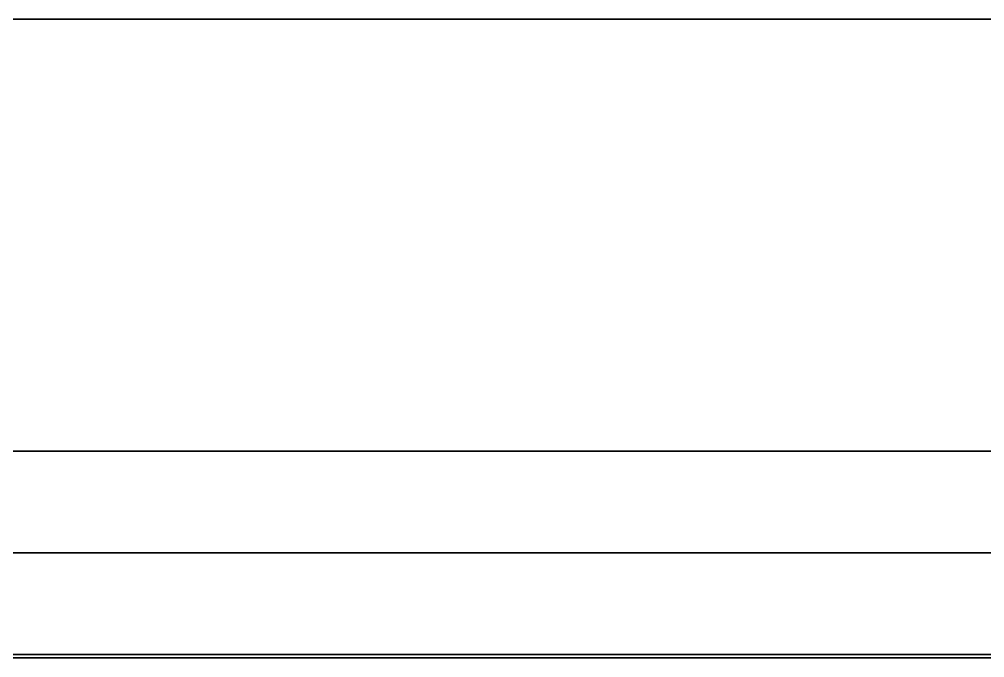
# Model space of a CAD drawing. Header units: inches. Extents: x 0 to 240, y -6 to 240.
# Drawn here: x 11.46 to 20.96, y -6.28 to 0 of the extents above; entities that cross this region are included whole.
import ezdxf

# ---------------------------------------------------------------- set-up
doc = ezdxf.new("R2010")
doc.units = ezdxf.units.IN
doc.header["$MEASUREMENT"] = 0
for name, color, linetype, true_color in [('MODEL$bldg-model', 7, 'Continuous', 0xfafafa), ('MODEL$frame-a', 252, 'Continuous', 0x696969), ('MODEL$perf-pan', 7, 'Continuous', 0x646464)]:
    doc.layers.add(name, color=color, linetype=linetype, true_color=true_color)

msp = doc.modelspace()

# ---------------------------------------------------------------- linework, layer by layer
at = {"layer": 'MODEL$bldg-model'}
for points in [[(0, 0, 432), (240, 0, 432)], [(240, 0, 576), (0, 0, 576)], [(0, 0, 504), (240, 0, 504)], [(0, 0, 288), (240, 0, 288)], [(240, 0, 432), (0, 0, 432)], [(0, 0, 360), (240, 0, 360)], [(0, 0, 144), (240, 0, 144)], [(240, 0, 288), (0, 0, 288)], [(0, 0, 216), (240, 0, 216)]]:
    msp.add_open_spline(points, degree=1, dxfattribs=at)
at = {"layer": 'MODEL$frame-a'}
for points in [[(0, -4.25, 288), (80, -4.25, 288)], [(80, -4.25, 144), (0, -4.25, 144)], [(0, -4.25, 576), (80, -4.25, 576)], [(80, -4.25, 432), (0, -4.25, 432)], [(0, -4.25, 432), (80, -4.25, 432)], [(80, -4.25, 288), (0, -4.25, 288)], [(2, -4.25, 146), (78, -4.25, 146)], [(78, -4.25, 286), (2, -4.25, 286)], [(2, -4.25, 434), (78, -4.25, 434)], [(78, -4.25, 574), (2, -4.25, 574)], [(2, -4.25, 290), (78, -4.25, 290)], [(78, -4.25, 430), (2, -4.25, 430)], [(0, -5.25, 288), (80, -5.25, 288)], [(80, -5.25, 144), (0, -5.25, 144)], [(0, -5.25, 576), (80, -5.25, 576)], [(80, -5.25, 432), (0, -5.25, 432)], [(0, -5.25, 432), (80, -5.25, 432)], [(80, -5.25, 288), (0, -5.25, 288)], [(2, -5.25, 146), (78, -5.25, 146)], [(78, -5.25, 286), (2, -5.25, 286)], [(2, -5.25, 434), (78, -5.25, 434)], [(78, -5.25, 574), (2, -5.25, 574)], [(2, -5.25, 290), (78, -5.25, 290)], [(78, -5.25, 430), (2, -5.25, 430)], [(0, -6.25, 288), (80, -6.25, 288)], [(80, -6.25, 144), (0, -6.25, 144)], [(0, -6.25, 576), (80, -6.25, 576)], [(80, -6.25, 432), (0, -6.25, 432)], [(0, -6.25, 432), (80, -6.25, 432)], [(80, -6.25, 288), (0, -6.25, 288)], [(2, -6.25, 146), (78, -6.25, 146)], [(78, -6.25, 286), (2, -6.25, 286)], [(2, -6.25, 434), (78, -6.25, 434)], [(78, -6.25, 574), (2, -6.25, 574)], [(2, -6.25, 290), (78, -6.25, 290)], [(78, -6.25, 430), (2, -6.25, 430)]]:
    msp.add_open_spline(points, degree=1, dxfattribs=at)
at = {"layer": 'MODEL$perf-pan'}
for p, q in [((0.5, -6.2812, 144.5), (79.5, -6.2812, 144.5)), ((79.5, -6.2812, 287.5), (0.5, -6.2812, 287.5)), ((0.5, -6.2812, 432.5), (79.5, -6.2812, 432.5)), ((79.5, -6.2812, 575.5), (0.5, -6.2812, 575.5)), ((0.5, -6.2812, 288.5), (79.5, -6.2812, 288.5)), ((79.5, -6.2812, 431.5), (0.5, -6.2812, 431.5)), ((13.8523, -6.2812, 504), (17.8172, -6.2812, 504)), ((13.9813, -6.2812, 216), (17.594, -6.2812, 216)), ((14.2082, -6.2812, 360), (17.3936, -6.2812, 360)), ((20.6136, -6.2812, 504), (24.903, -6.2812, 504)), ((20.8368, -6.2812, 216), (24.5912, -6.2812, 216))]:
    msp.add_line(p, q, dxfattribs=at)
for points in [[(9.9238, -6.2812, 406.6355), (12.2872, -6.2812, 405.2709)], [(12.2872, -6.2812, 410.7291), (9.9238, -6.2812, 409.3645)], [(9.9576, -6.2812, 154.655), (12.2872, -6.2812, 153.3101)], [(12.2872, -6.2812, 158.6899), (9.9576, -6.2812, 157.345)], [(9.9772, -6.2812, 394.6664), (12.2872, -6.2812, 393.3327)], [(12.2872, -6.2812, 398.6673), (9.9772, -6.2812, 397.3336)], [(10.0441, -6.2812, 442.705), (12.2872, -6.2812, 441.4099)], [(12.2872, -6.2812, 446.5901), (10.0441, -6.2812, 445.295)], [(10.0979, -6.2812, 166.736), (12.2872, -6.2812, 165.472)], [(12.2872, -6.2812, 170.528), (10.0979, -6.2812, 169.264)], [(10.1076, -6.2812, 418.7416), (12.2872, -6.2812, 417.4833)], [(12.2872, -6.2812, 422.5167), (10.1076, -6.2812, 421.2584)], [(10.1161, -6.2812, 382.7465), (12.2872, -6.2812, 381.4931)], [(12.2872, -6.2812, 386.5069), (10.1161, -6.2812, 385.2535)], [(10.1851, -6.2812, 538.7863), (12.2872, -6.2812, 537.5727)], [(12.2872, -6.2812, 542.4273), (10.1851, -6.2812, 541.2137)], [(10.2333, -6.2812, 178.8142), (12.2872, -6.2812, 177.6284)], [(12.2872, -6.2812, 182.3716), (10.2333, -6.2812, 181.1858)], [(10.2465, -6.2812, 370.8218), (12.2872, -6.2812, 369.6436)], [(12.2872, -6.2812, 374.3564), (10.2465, -6.2812, 373.1782)], [(10.2952, -6.2812, 454.8499), (12.2872, -6.2812, 453.6999)], [(12.2872, -6.2812, 458.3001), (10.2952, -6.2812, 457.1501)], [(10.3569, -6.2812, 526.8856), (12.2872, -6.2812, 525.7711)], [(12.2872, -6.2812, 530.2289), (10.3569, -6.2812, 529.1144)], [(10.3624, -6.2812, 190.8887), (12.2872, -6.2812, 189.7775)], [(12.2872, -6.2812, 194.2225), (10.3624, -6.2812, 193.1113)], [(10.3662, -6.2812, 358.8909), (12.2872, -6.2812, 357.7819)], [(12.2872, -6.2812, 362.2181), (10.3662, -6.2812, 361.1091)], [(10.4732, -6.2812, 346.9527), (12.2872, -6.2812, 345.9054)], [(12.2872, -6.2812, 350.0946), (10.4732, -6.2812, 349.0473)], [(10.4832, -6.2812, 202.9585), (12.2872, -6.2812, 201.917)], [(12.2872, -6.2812, 206.083), (10.4832, -6.2812, 205.0415)], [(10.4908, -6.2812, 550.9628), (12.2872, -6.2812, 549.9257)], [(12.2872, -6.2812, 554.0743), (10.4908, -6.2812, 553.0372)], [(10.5213, -6.2812, 466.9805), (12.2872, -6.2812, 465.9609)], [(12.2872, -6.2812, 470.0391), (10.5213, -6.2812, 469.0195)], [(10.5654, -6.2812, 335.0059), (12.2872, -6.2812, 334.0118)], [(12.2872, -6.2812, 337.9882), (10.5654, -6.2812, 336.9941)], [(10.5661, -6.2812, 515.0063), (12.2872, -6.2812, 514.0126)], [(12.2872, -6.2812, 517.9874), (10.5661, -6.2812, 516.9937)], [(10.593, -6.2812, 215.0219), (12.2872, -6.2812, 214.0438)], [(12.2872, -6.2812, 217.9562), (10.593, -6.2812, 216.9781)], [(10.6412, -6.2812, 323.0497), (12.2872, -6.2812, 322.0994)], [(12.2872, -6.2812, 325.9006), (10.6412, -6.2812, 324.9503)], [(10.6884, -6.2812, 227.077), (12.2872, -6.2812, 226.1539)], [(12.2872, -6.2812, 229.8461), (10.6884, -6.2812, 228.923)], [(10.6973, -6.2812, 479.0821), (12.2872, -6.2812, 478.1642)], [(12.2872, -6.2812, 481.8358), (10.6973, -6.2812, 480.9179)], [(10.7004, -6.2812, 311.0839), (12.2872, -6.2812, 310.1677)], [(12.2872, -6.2812, 313.8323), (10.7004, -6.2812, 312.9161)], [(10.7221, -6.2812, 503.0964), (12.2872, -6.2812, 502.1928)], [(12.2872, -6.2812, 505.8072), (10.7221, -6.2812, 504.9036)], [(10.743, -6.2812, 299.1085), (12.2872, -6.2812, 298.217)], [(12.2872, -6.2812, 301.783), (10.743, -6.2812, 300.8915)], [(10.7656, -6.2812, 239.1215), (12.2872, -6.2812, 238.243)], [(12.2872, -6.2812, 241.757), (10.7656, -6.2812, 240.8785)], [(10.7762, -6.2812, 491.1276), (12.2872, -6.2812, 490.2553)], [(12.2872, -6.2812, 493.7447), (10.7762, -6.2812, 492.8724)], [(10.7977, -6.2812, 563.14), (12.2872, -6.2812, 562.2801)], [(12.2872, -6.2812, 565.7199), (10.7977, -6.2812, 564.86)], [(10.8211, -6.2812, 251.1536), (12.2872, -6.2812, 250.3071)], [(12.2872, -6.2812, 253.6929), (10.8211, -6.2812, 252.8464)], [(10.8542, -6.2812, 263.1727), (12.2872, -6.2812, 262.3453)], [(12.2872, -6.2812, 265.6547), (10.8542, -6.2812, 264.8273)], [(10.8668, -6.2812, 275.18), (12.2872, -6.2812, 274.3599)], [(12.2872, -6.2812, 277.6401), (10.8668, -6.2812, 276.82)], [(13.7075, -6.2812, 276.82), (12.2872, -6.2812, 277.6401)], [(13.7202, -6.2812, 264.8273), (12.2872, -6.2812, 265.6547)], [(13.7533, -6.2812, 252.8464), (12.2872, -6.2812, 253.6929)], [(13.8088, -6.2812, 240.8785), (12.2872, -6.2812, 241.757)], [(13.8859, -6.2812, 228.923), (12.2872, -6.2812, 229.8461)], [(13.9813, -6.2812, 216.9781), (12.2872, -6.2812, 217.9562)], [(14.0911, -6.2812, 205.0415), (12.2872, -6.2812, 206.083)], [(14.2119, -6.2812, 193.1113), (12.2872, -6.2812, 194.2225)], [(14.341, -6.2812, 181.1858), (12.2872, -6.2812, 182.3716)], [(14.4765, -6.2812, 169.264), (12.2872, -6.2812, 170.528)], [(14.6168, -6.2812, 157.345), (12.2872, -6.2812, 158.6899)], [(12.2872, -6.2812, 274.3599), (13.7075, -6.2812, 275.18)], [(12.2872, -6.2812, 262.3453), (13.7202, -6.2812, 263.1727)], [(12.2872, -6.2812, 250.3071), (13.7533, -6.2812, 251.1536)], [(12.2872, -6.2812, 238.243), (13.8088, -6.2812, 239.1215)], [(12.2872, -6.2812, 226.1539), (13.8859, -6.2812, 227.077)], [(12.2872, -6.2812, 214.0438), (13.9813, -6.2812, 215.0219)], [(12.2872, -6.2812, 201.917), (14.0911, -6.2812, 202.9585)], [(12.2872, -6.2812, 189.7775), (14.2119, -6.2812, 190.8887)], [(12.2872, -6.2812, 177.6284), (14.341, -6.2812, 178.8142)], [(12.2872, -6.2812, 165.472), (14.4765, -6.2812, 166.736)], [(12.2872, -6.2812, 153.3101), (14.6168, -6.2812, 154.655)], [(13.7767, -6.2812, 564.86), (12.2872, -6.2812, 565.7199)], [(14.0836, -6.2812, 553.0372), (12.2872, -6.2812, 554.0743)], [(14.3893, -6.2812, 541.2137), (12.2872, -6.2812, 542.4273)], [(14.2175, -6.2812, 529.1144), (12.2872, -6.2812, 530.2289)], [(14.0083, -6.2812, 516.9937), (12.2872, -6.2812, 517.9874)], [(13.8523, -6.2812, 504.9036), (12.2872, -6.2812, 505.8072)], [(13.7981, -6.2812, 492.8724), (12.2872, -6.2812, 493.7447)], [(13.8771, -6.2812, 480.9179), (12.2872, -6.2812, 481.8358)], [(14.0531, -6.2812, 469.0195), (12.2872, -6.2812, 470.0391)], [(14.2792, -6.2812, 457.1501), (12.2872, -6.2812, 458.3001)], [(14.5302, -6.2812, 445.295), (12.2872, -6.2812, 446.5901)], [(12.2872, -6.2812, 562.2801), (13.7767, -6.2812, 563.14)], [(12.2872, -6.2812, 549.9257), (14.0836, -6.2812, 550.9628)], [(12.2872, -6.2812, 537.5727), (14.3893, -6.2812, 538.7863)], [(12.2872, -6.2812, 525.7711), (14.2175, -6.2812, 526.8856)], [(12.2872, -6.2812, 514.0126), (14.0083, -6.2812, 515.0063)], [(12.2872, -6.2812, 502.1928), (13.8523, -6.2812, 503.0964)], [(12.2872, -6.2812, 490.2553), (13.7981, -6.2812, 491.1276)], [(12.2872, -6.2812, 478.1642), (13.8771, -6.2812, 479.0821)], [(12.2872, -6.2812, 465.9609), (14.0531, -6.2812, 466.9805)], [(12.2872, -6.2812, 453.6999), (14.2792, -6.2812, 454.8499)], [(12.2872, -6.2812, 441.4099), (14.5302, -6.2812, 442.705)], [(14.4667, -6.2812, 421.2584), (12.2872, -6.2812, 422.5167)], [(14.6506, -6.2812, 409.3645), (12.2872, -6.2812, 410.7291)], [(14.5971, -6.2812, 397.3336), (12.2872, -6.2812, 398.6673)], [(14.4583, -6.2812, 385.2535), (12.2872, -6.2812, 386.5069)], [(14.3279, -6.2812, 373.1782), (12.2872, -6.2812, 374.3564)], [(14.2082, -6.2812, 361.1091), (12.2872, -6.2812, 362.2181)], [(14.1012, -6.2812, 349.0473), (12.2872, -6.2812, 350.0946)], [(14.009, -6.2812, 336.9941), (12.2872, -6.2812, 337.9882)], [(13.9332, -6.2812, 324.9503), (12.2872, -6.2812, 325.9006)], [(13.874, -6.2812, 312.9161), (12.2872, -6.2812, 313.8323)], [(13.8313, -6.2812, 300.8915), (12.2872, -6.2812, 301.783)], [(12.2872, -6.2812, 417.4833), (14.4667, -6.2812, 418.7416)], [(12.2872, -6.2812, 405.2709), (14.6506, -6.2812, 406.6355)], [(12.2872, -6.2812, 393.3327), (14.5971, -6.2812, 394.6664)], [(12.2872, -6.2812, 381.4931), (14.4583, -6.2812, 382.7465)], [(12.2872, -6.2812, 369.6436), (14.3279, -6.2812, 370.8218)], [(12.2872, -6.2812, 357.7819), (14.2082, -6.2812, 358.8909)], [(12.2872, -6.2812, 345.9054), (14.1012, -6.2812, 346.9527)], [(12.2872, -6.2812, 334.0118), (14.009, -6.2812, 335.0059)], [(12.2872, -6.2812, 322.0994), (13.9332, -6.2812, 323.0497)], [(12.2872, -6.2812, 310.1677), (13.874, -6.2812, 311.0839)], [(12.2872, -6.2812, 298.217), (13.8313, -6.2812, 299.1085)], [(13.3729, -6.2812, 148.6268), (15.7513, -6.2812, 147.2537)], [(13.3729, -6.2812, 151.3732), (13.3729, -6.2812, 148.6268)], [(15.7513, -6.2812, 152.7463), (13.3729, -6.2812, 151.3732)], [(13.4116, -6.2812, 400.6492), (15.7513, -6.2812, 399.2984)], [(13.4116, -6.2812, 403.3508), (13.4116, -6.2812, 400.6492)], [(15.7513, -6.2812, 404.7016), (13.4116, -6.2812, 403.3508)], [(13.4255, -6.2812, 436.6572), (15.7513, -6.2812, 435.3144)], [(13.4255, -6.2812, 439.3428), (13.4255, -6.2812, 436.6572)], [(15.7513, -6.2812, 440.6856), (13.4255, -6.2812, 439.3428)], [(13.5074, -6.2812, 412.7045), (15.7513, -6.2812, 411.409)], [(13.5074, -6.2812, 415.2955), (13.5074, -6.2812, 412.7045)], [(15.7513, -6.2812, 416.591), (13.5074, -6.2812, 415.2955)], [(13.517, -6.2812, 160.7101), (15.7513, -6.2812, 159.4201)], [(13.517, -6.2812, 163.2899), (13.517, -6.2812, 160.7101)], [(15.7513, -6.2812, 164.5799), (13.517, -6.2812, 163.2899)], [(13.5559, -6.2812, 388.7325), (15.7513, -6.2812, 387.465)], [(13.5559, -6.2812, 391.2675), (13.5559, -6.2812, 388.7325)], [(15.7513, -6.2812, 392.535), (13.5559, -6.2812, 391.2675)], [(13.6572, -6.2812, 172.791), (15.7513, -6.2812, 171.5819)], [(13.6572, -6.2812, 175.209), (13.6572, -6.2812, 172.791)], [(15.7513, -6.2812, 176.4181), (13.6572, -6.2812, 175.209)], [(13.6899, -6.2812, 448.8099), (15.7513, -6.2812, 447.6198)], [(13.6899, -6.2812, 451.1901), (13.6899, -6.2812, 448.8099)], [(15.7513, -6.2812, 452.3802), (13.6899, -6.2812, 451.1901)], [(13.6914, -6.2812, 424.8107), (15.7513, -6.2812, 423.6215)], [(13.6914, -6.2812, 427.1893), (13.6914, -6.2812, 424.8107)], [(15.7513, -6.2812, 428.3785), (13.6914, -6.2812, 427.1893)], [(13.6929, -6.2812, 376.8116), (15.7513, -6.2812, 375.6231)], [(13.6929, -6.2812, 379.1884), (13.6929, -6.2812, 376.8116)], [(15.7513, -6.2812, 380.3769), (13.6929, -6.2812, 379.1884)], [(13.7075, -6.2812, 275.18), (13.7075, -6.2812, 276.82)], [(13.7202, -6.2812, 263.1727), (13.7202, -6.2812, 264.8273)], [(13.7533, -6.2812, 251.1536), (13.7533, -6.2812, 252.8464)], [(13.7651, -6.2812, 532.8533), (15.7513, -6.2812, 531.7065)], [(13.7651, -6.2812, 535.1467), (13.7651, -6.2812, 532.8533)], [(15.7513, -6.2812, 536.2935), (13.7651, -6.2812, 535.1467)], [(13.7767, -6.2812, 563.14), (13.7767, -6.2812, 564.86)], [(13.7796, -6.2812, 544.8617), (15.7513, -6.2812, 543.7233)], [(13.7796, -6.2812, 547.1383), (13.7796, -6.2812, 544.8617)], [(15.7513, -6.2812, 548.2767), (13.7796, -6.2812, 547.1383)], [(13.7921, -6.2812, 184.8688), (15.7513, -6.2812, 183.7377)], [(13.7921, -6.2812, 187.1312), (13.7921, -6.2812, 184.8688)], [(15.7513, -6.2812, 188.2623), (13.7921, -6.2812, 187.1312)], [(13.7981, -6.2812, 491.1276), (13.7981, -6.2812, 492.8724)], [(13.8088, -6.2812, 239.1215), (13.8088, -6.2812, 240.8785)], [(13.8205, -6.2812, 364.8853), (15.7513, -6.2812, 363.7705)], [(13.8205, -6.2812, 367.1147), (13.8205, -6.2812, 364.8853)], [(15.7513, -6.2812, 368.2295), (13.8205, -6.2812, 367.1147)], [(13.8313, -6.2812, 299.1085), (13.8313, -6.2812, 300.8915)], [(13.8523, -6.2812, 503.0964), (13.8523, -6.2812, 504.9036)], [(13.874, -6.2812, 311.0839), (13.874, -6.2812, 312.9161)], [(13.8771, -6.2812, 479.0821), (13.8771, -6.2812, 480.9179)], [(13.8859, -6.2812, 227.077), (13.8859, -6.2812, 228.923)], [(13.9201, -6.2812, 196.9428), (15.7513, -6.2812, 195.8855)], [(13.9201, -6.2812, 199.0572), (13.9201, -6.2812, 196.9428)], [(15.7513, -6.2812, 200.1145), (13.9201, -6.2812, 199.0572)], [(13.9332, -6.2812, 323.0497), (13.9332, -6.2812, 324.9503)], [(13.9366, -6.2812, 352.9523), (15.7513, -6.2812, 351.9046)], [(13.9366, -6.2812, 355.0477), (13.9366, -6.2812, 352.9523)], [(15.7513, -6.2812, 356.0954), (13.9366, -6.2812, 355.0477)], [(13.9385, -6.2812, 460.9534), (15.7513, -6.2812, 459.9068)], [(13.9385, -6.2812, 463.0466), (13.9385, -6.2812, 460.9534)], [(15.7513, -6.2812, 464.0932), (13.9385, -6.2812, 463.0466)], [(13.9813, -6.2812, 215.0219), (13.9813, -6.2812, 216.9781)], [(13.997, -6.2812, 520.9872), (15.7513, -6.2812, 519.9743)], [(13.997, -6.2812, 523.0128), (13.997, -6.2812, 520.9872)], [(15.7513, -6.2812, 524.0257), (13.997, -6.2812, 523.0128)], [(14.0083, -6.2812, 515.0063), (14.0083, -6.2812, 516.9937)], [(14.009, -6.2812, 335.0059), (14.009, -6.2812, 336.9941)], [(14.0388, -6.2812, 341.0113), (15.7513, -6.2812, 340.0226)], [(14.0388, -6.2812, 342.9887), (14.0388, -6.2812, 341.0113)], [(15.7513, -6.2812, 343.9774), (14.0388, -6.2812, 342.9887)], [(14.0389, -6.2812, 209.0114), (15.7513, -6.2812, 208.0227)], [(14.0389, -6.2812, 210.9886), (14.0389, -6.2812, 209.0114)], [(15.7513, -6.2812, 211.9773), (14.0389, -6.2812, 210.9886)], [(14.0531, -6.2812, 466.9805), (14.0531, -6.2812, 469.0195)], [(14.0836, -6.2812, 550.9628), (14.0836, -6.2812, 553.0372)], [(14.0874, -6.2812, 557.0394), (15.7513, -6.2812, 556.0787)], [(14.0874, -6.2812, 558.9606), (14.0874, -6.2812, 557.0394)], [(15.7513, -6.2812, 559.9213), (14.0874, -6.2812, 558.9606)], [(14.0911, -6.2812, 202.9585), (14.0911, -6.2812, 205.0415)], [(14.1012, -6.2812, 346.9527), (14.1012, -6.2812, 349.0473)], [(14.1251, -6.2812, 329.0611), (15.7513, -6.2812, 328.1222)], [(14.1251, -6.2812, 330.9389), (14.1251, -6.2812, 329.0611)], [(15.7513, -6.2812, 331.8778), (14.1251, -6.2812, 330.9389)], [(14.1454, -6.2812, 221.0728), (15.7513, -6.2812, 220.1457)], [(14.1454, -6.2812, 222.9272), (14.1454, -6.2812, 221.0728)], [(15.7513, -6.2812, 223.8543), (14.1454, -6.2812, 222.9272)], [(14.156, -6.2812, 473.079), (15.7513, -6.2812, 472.1579)], [(14.156, -6.2812, 474.921), (14.156, -6.2812, 473.079)], [(15.7513, -6.2812, 475.8421), (14.156, -6.2812, 474.921)], [(14.1943, -6.2812, 317.1011), (15.7513, -6.2812, 316.2021)], [(14.1943, -6.2812, 318.8989), (14.1943, -6.2812, 317.1011)], [(15.7513, -6.2812, 319.7979), (14.1943, -6.2812, 318.8989)], [(14.1953, -6.2812, 509.1016), (15.7513, -6.2812, 508.2033)], [(14.1953, -6.2812, 510.8984), (14.1953, -6.2812, 509.1016)], [(15.7513, -6.2812, 511.7967), (14.1953, -6.2812, 510.8984)], [(14.2082, -6.2812, 358.8909), (14.2082, -6.2812, 361.1091)], [(14.2119, -6.2812, 190.8887), (14.2119, -6.2812, 193.1113)], [(14.2175, -6.2812, 526.8856), (14.2175, -6.2812, 529.1144)], [(14.2355, -6.2812, 233.1249), (15.7513, -6.2812, 232.2497)], [(14.2355, -6.2812, 234.8751), (14.2355, -6.2812, 233.1249)], [(15.7513, -6.2812, 235.7503), (14.2355, -6.2812, 234.8751)], [(14.2465, -6.2812, 305.1312), (15.7513, -6.2812, 304.2624)], [(14.2465, -6.2812, 306.8688), (14.2465, -6.2812, 305.1312)], [(15.7513, -6.2812, 307.7376), (14.2465, -6.2812, 306.8688)], [(14.2792, -6.2812, 454.8499), (14.2792, -6.2812, 457.1501)], [(14.2815, -6.2812, 293.1514), (15.7513, -6.2812, 292.3028)], [(14.2815, -6.2812, 294.8486), (14.2815, -6.2812, 293.1514)], [(15.7513, -6.2812, 295.6972), (14.2815, -6.2812, 294.8486)], [(14.3042, -6.2812, 485.1645), (15.7513, -6.2812, 484.3291)], [(14.3042, -6.2812, 486.8355), (14.3042, -6.2812, 485.1645)], [(15.7513, -6.2812, 487.6709), (14.3042, -6.2812, 486.8355)], [(14.305, -6.2812, 245.165), (15.7513, -6.2812, 244.33)], [(14.305, -6.2812, 246.835), (14.305, -6.2812, 245.165)], [(15.7513, -6.2812, 247.67), (14.305, -6.2812, 246.835)], [(14.319, -6.2812, 497.1731), (15.7513, -6.2812, 496.3461)], [(14.319, -6.2812, 498.8269), (14.319, -6.2812, 497.1731)], [(15.7513, -6.2812, 499.6539), (14.319, -6.2812, 498.8269)], [(14.3279, -6.2812, 370.8218), (14.3279, -6.2812, 373.1782)], [(14.341, -6.2812, 178.8142), (14.341, -6.2812, 181.1858)], [(14.3511, -6.2812, 257.1916), (15.7513, -6.2812, 256.3832)], [(14.3511, -6.2812, 258.8084), (14.3511, -6.2812, 257.1916)], [(15.7513, -6.2812, 259.6168), (14.3511, -6.2812, 258.8084)], [(14.3745, -6.2812, 269.2051), (15.7513, -6.2812, 268.4102)], [(14.3745, -6.2812, 270.7949), (14.3745, -6.2812, 269.2051)], [(15.7513, -6.2812, 271.5898), (14.3745, -6.2812, 270.7949)], [(14.3781, -6.2812, 281.2072), (15.7513, -6.2812, 280.4144)], [(14.3781, -6.2812, 282.7928), (14.3781, -6.2812, 281.2072)], [(15.7513, -6.2812, 283.5856), (14.3781, -6.2812, 282.7928)], [(14.3893, -6.2812, 538.7863), (14.3893, -6.2812, 541.2137)], [(14.3963, -6.2812, 569.2177), (15.7513, -6.2812, 568.4354)], [(14.3963, -6.2812, 570.7823), (14.3963, -6.2812, 569.2177)], [(15.7513, -6.2812, 571.5646), (14.3963, -6.2812, 570.7823)], [(14.4583, -6.2812, 382.7465), (14.4583, -6.2812, 385.2535)], [(14.4667, -6.2812, 418.7416), (14.4667, -6.2812, 421.2584)], [(14.4765, -6.2812, 166.736), (14.4765, -6.2812, 169.264)], [(14.5302, -6.2812, 442.705), (14.5302, -6.2812, 445.295)], [(14.5971, -6.2812, 394.6664), (14.5971, -6.2812, 397.3336)], [(14.6168, -6.2812, 154.655), (14.6168, -6.2812, 157.345)], [(14.6506, -6.2812, 406.6355), (14.6506, -6.2812, 409.3645)], [(17.1245, -6.2812, 282.7928), (15.7513, -6.2812, 283.5856)], [(17.1281, -6.2812, 270.7949), (15.7513, -6.2812, 271.5898)], [(17.1515, -6.2812, 258.8084), (15.7513, -6.2812, 259.6168)], [(17.1975, -6.2812, 246.835), (15.7513, -6.2812, 247.67)], [(17.2671, -6.2812, 234.8751), (15.7513, -6.2812, 235.7503)], [(17.3572, -6.2812, 222.9272), (15.7513, -6.2812, 223.8543)], [(17.4636, -6.2812, 210.9886), (15.7513, -6.2812, 211.9773)], [(17.5825, -6.2812, 199.0572), (15.7513, -6.2812, 200.1145)], [(17.7105, -6.2812, 187.1312), (15.7513, -6.2812, 188.2623)], [(17.8454, -6.2812, 175.209), (15.7513, -6.2812, 176.4181)], [(17.9855, -6.2812, 163.2899), (15.7513, -6.2812, 164.5799)], [(18.1297, -6.2812, 151.3732), (15.7513, -6.2812, 152.7463)], [(15.7513, -6.2812, 280.4144), (17.1245, -6.2812, 281.2072)], [(15.7513, -6.2812, 268.4102), (17.1281, -6.2812, 269.2051)], [(15.7513, -6.2812, 256.3832), (17.1515, -6.2812, 257.1916)], [(15.7513, -6.2812, 244.33), (17.1975, -6.2812, 245.165)], [(15.7513, -6.2812, 232.2497), (17.2671, -6.2812, 233.1249)], [(15.7513, -6.2812, 220.1457), (17.3572, -6.2812, 221.0728)], [(15.7513, -6.2812, 208.0227), (17.4636, -6.2812, 209.0114)], [(15.7513, -6.2812, 195.8855), (17.5825, -6.2812, 196.9428)], [(15.7513, -6.2812, 183.7377), (17.7105, -6.2812, 184.8688)], [(15.7513, -6.2812, 171.5819), (17.8454, -6.2812, 172.791)], [(15.7513, -6.2812, 159.4201), (17.9855, -6.2812, 160.7101)], [(15.7513, -6.2812, 147.2537), (18.1297, -6.2812, 148.6268)], [(17.1062, -6.2812, 570.7823), (15.7513, -6.2812, 571.5646)], [(17.4151, -6.2812, 558.9606), (15.7513, -6.2812, 559.9213)], [(17.7229, -6.2812, 547.1383), (15.7513, -6.2812, 548.2767)], [(17.7375, -6.2812, 535.1467), (15.7513, -6.2812, 536.2935)], [(17.5056, -6.2812, 523.0128), (15.7513, -6.2812, 524.0257)], [(17.3073, -6.2812, 510.8984), (15.7513, -6.2812, 511.7967)], [(17.1836, -6.2812, 498.8269), (15.7513, -6.2812, 499.6539)], [(17.1984, -6.2812, 486.8355), (15.7513, -6.2812, 487.6709)], [(17.3466, -6.2812, 474.921), (15.7513, -6.2812, 475.8421)], [(17.5641, -6.2812, 463.0466), (15.7513, -6.2812, 464.0932)], [(17.8126, -6.2812, 451.1901), (15.7513, -6.2812, 452.3802)], [(18.0771, -6.2812, 439.3428), (15.7513, -6.2812, 440.6856)], [(15.7513, -6.2812, 568.4354), (17.1062, -6.2812, 569.2177)], [(15.7513, -6.2812, 556.0787), (17.4151, -6.2812, 557.0394)], [(15.7513, -6.2812, 543.7233), (17.7229, -6.2812, 544.8617)], [(15.7513, -6.2812, 531.7065), (17.7375, -6.2812, 532.8533)], [(15.7513, -6.2812, 519.9743), (17.5056, -6.2812, 520.9872)], [(15.7513, -6.2812, 508.2033), (17.3073, -6.2812, 509.1016)], [(15.7513, -6.2812, 496.3461), (17.1836, -6.2812, 497.1731)], [(15.7513, -6.2812, 484.3291), (17.1984, -6.2812, 485.1645)], [(15.7513, -6.2812, 472.1579), (17.3466, -6.2812, 473.079)], [(15.7513, -6.2812, 459.9068), (17.5641, -6.2812, 460.9534)], [(15.7513, -6.2812, 447.6198), (17.8126, -6.2812, 448.8099)], [(15.7513, -6.2812, 435.3144), (18.0771, -6.2812, 436.6572)], [(17.8111, -6.2812, 427.1893), (15.7513, -6.2812, 428.3785)], [(17.9952, -6.2812, 415.2955), (15.7513, -6.2812, 416.591)], [(18.091, -6.2812, 403.3508), (15.7513, -6.2812, 404.7016)], [(17.9466, -6.2812, 391.2675), (15.7513, -6.2812, 392.535)], [(17.8097, -6.2812, 379.1884), (15.7513, -6.2812, 380.3769)], [(17.6821, -6.2812, 367.1147), (15.7513, -6.2812, 368.2295)], [(17.566, -6.2812, 355.0477), (15.7513, -6.2812, 356.0954)], [(17.4637, -6.2812, 342.9887), (15.7513, -6.2812, 343.9774)], [(17.3775, -6.2812, 330.9389), (15.7513, -6.2812, 331.8778)], [(17.3083, -6.2812, 318.8989), (15.7513, -6.2812, 319.7979)], [(17.2561, -6.2812, 306.8688), (15.7513, -6.2812, 307.7376)], [(17.2211, -6.2812, 294.8486), (15.7513, -6.2812, 295.6972)], [(15.7513, -6.2812, 423.6215), (17.8111, -6.2812, 424.8107)], [(15.7513, -6.2812, 411.409), (17.9952, -6.2812, 412.7045)], [(15.7513, -6.2812, 399.2984), (18.091, -6.2812, 400.6492)], [(15.7513, -6.2812, 387.465), (17.9466, -6.2812, 388.7325)], [(15.7513, -6.2812, 375.6231), (17.8097, -6.2812, 376.8116)], [(15.7513, -6.2812, 363.7705), (17.6821, -6.2812, 364.8853)], [(15.7513, -6.2812, 351.9046), (17.566, -6.2812, 352.9523)], [(15.7513, -6.2812, 340.0226), (17.4637, -6.2812, 341.0113)], [(15.7513, -6.2812, 328.1222), (17.3775, -6.2812, 329.0611)], [(15.7513, -6.2812, 316.2021), (17.3083, -6.2812, 317.1011)], [(15.7513, -6.2812, 304.2624), (17.2561, -6.2812, 305.1312)], [(15.7513, -6.2812, 292.3028), (17.2211, -6.2812, 293.1514)], [(16.9037, -6.2812, 406.6653), (19.2154, -6.2812, 405.3307)], [(16.9037, -6.2812, 409.3347), (16.9037, -6.2812, 406.6653)], [(19.2154, -6.2812, 410.6693), (16.9037, -6.2812, 409.3347)], [(16.9323, -6.2812, 154.6818), (19.2154, -6.2812, 153.3637)], [(16.9323, -6.2812, 157.3182), (16.9323, -6.2812, 154.6818)], [(19.2154, -6.2812, 158.6363), (16.9323, -6.2812, 157.3182)], [(16.9914, -6.2812, 394.716), (19.2154, -6.2812, 393.432)], [(16.9914, -6.2812, 397.284), (16.9914, -6.2812, 394.716)], [(19.2154, -6.2812, 398.568), (16.9914, -6.2812, 397.284)], [(17.0719, -6.2812, 442.7625), (19.2154, -6.2812, 441.5249)], [(17.0719, -6.2812, 445.2375), (17.0719, -6.2812, 442.7625)], [(19.2154, -6.2812, 446.4751), (17.0719, -6.2812, 445.2375)], [(17.0764, -6.2812, 166.7651), (19.2154, -6.2812, 165.5302)], [(17.0764, -6.2812, 169.2349), (17.0764, -6.2812, 166.7651)], [(19.2154, -6.2812, 170.4698), (17.0764, -6.2812, 169.2349)], [(17.091, -6.2812, 418.7735), (19.2154, -6.2812, 417.547)], [(17.091, -6.2812, 421.2265), (17.091, -6.2812, 418.7735)], [(19.2154, -6.2812, 422.453), (17.091, -6.2812, 421.2265)], [(17.1062, -6.2812, 569.2177), (17.1062, -6.2812, 570.7823)], [(17.1245, -6.2812, 281.2072), (17.1245, -6.2812, 282.7928)], [(17.1281, -6.2812, 269.2051), (17.1281, -6.2812, 270.7949)], [(17.1342, -6.2812, 382.7984), (19.2154, -6.2812, 381.5969)], [(17.1342, -6.2812, 385.2016), (17.1342, -6.2812, 382.7984)], [(19.2154, -6.2812, 386.4031), (17.1342, -6.2812, 385.2016)], [(17.1515, -6.2812, 257.1916), (17.1515, -6.2812, 258.8084)], [(17.1616, -6.2812, 538.8142), (19.2154, -6.2812, 537.6285)], [(17.1616, -6.2812, 541.1858), (17.1616, -6.2812, 538.8142)], [(19.2154, -6.2812, 542.3715), (17.1616, -6.2812, 541.1858)], [(17.1836, -6.2812, 497.1731), (17.1836, -6.2812, 498.8269)], [(17.1975, -6.2812, 245.165), (17.1975, -6.2812, 246.835)], [(17.1984, -6.2812, 485.1645), (17.1984, -6.2812, 486.8355)], [(17.2164, -6.2812, 178.8459), (19.2154, -6.2812, 177.6917)], [(17.2164, -6.2812, 181.1541), (17.2164, -6.2812, 178.8459)], [(19.2154, -6.2812, 182.3083), (17.2164, -6.2812, 181.1541)], [(17.2211, -6.2812, 293.1514), (17.2211, -6.2812, 294.8486)], [(17.2561, -6.2812, 305.1312), (17.2561, -6.2812, 306.8688)], [(17.2671, -6.2812, 233.1249), (17.2671, -6.2812, 234.8751)], [(17.269, -6.2812, 370.8762), (19.2154, -6.2812, 369.7525)], [(17.269, -6.2812, 373.1238), (17.269, -6.2812, 370.8762)], [(19.2154, -6.2812, 374.2475), (17.269, -6.2812, 373.1238)], [(17.3073, -6.2812, 509.1016), (17.3073, -6.2812, 510.8984)], [(17.3083, -6.2812, 317.1011), (17.3083, -6.2812, 318.8989)], [(17.3356, -6.2812, 454.9147), (19.2154, -6.2812, 453.8294)], [(17.3356, -6.2812, 457.0853), (17.3356, -6.2812, 454.9147)], [(19.2154, -6.2812, 458.1706), (17.3356, -6.2812, 457.0853)], [(17.3466, -6.2812, 473.079), (17.3466, -6.2812, 474.921)], [(17.3507, -6.2812, 190.9234), (19.2154, -6.2812, 189.8469)], [(17.3507, -6.2812, 193.0766), (17.3507, -6.2812, 190.9234)], [(19.2154, -6.2812, 194.1531), (17.3507, -6.2812, 193.0766)], [(17.3572, -6.2812, 221.0728), (17.3572, -6.2812, 222.9272)], [(17.3775, -6.2812, 329.0611), (17.3775, -6.2812, 330.9389)], [(17.3779, -6.2812, 550.9391), (19.2154, -6.2812, 549.8782)], [(17.3779, -6.2812, 553.0609), (17.3779, -6.2812, 550.9391)], [(19.2154, -6.2812, 554.1218), (17.3779, -6.2812, 553.0609)], [(17.3936, -6.2812, 358.9482), (19.2154, -6.2812, 357.8964)], [(17.3936, -6.2812, 361.0518), (17.3936, -6.2812, 358.9482)], [(19.2154, -6.2812, 362.1036), (17.3936, -6.2812, 361.0518)], [(17.4086, -6.2812, 526.9569), (19.2154, -6.2812, 525.9137)], [(17.4086, -6.2812, 529.0431), (17.4086, -6.2812, 526.9569)], [(19.2154, -6.2812, 530.0863), (17.4086, -6.2812, 529.0431)], [(17.4151, -6.2812, 557.0394), (17.4151, -6.2812, 558.9606)], [(17.4636, -6.2812, 209.0114), (17.4636, -6.2812, 210.9886)], [(17.4637, -6.2812, 341.0113), (17.4637, -6.2812, 342.9887)], [(17.4775, -6.2812, 202.9966), (19.2154, -6.2812, 201.9933)], [(17.4775, -6.2812, 205.0034), (17.4775, -6.2812, 202.9966)], [(19.2154, -6.2812, 206.0067), (17.4775, -6.2812, 205.0034)], [(17.5056, -6.2812, 520.9872), (17.5056, -6.2812, 523.0128)], [(17.5056, -6.2812, 347.0128), (19.2154, -6.2812, 346.0257)], [(17.5056, -6.2812, 348.9872), (17.5056, -6.2812, 347.0128)], [(19.2154, -6.2812, 349.9743), (17.5056, -6.2812, 348.9872)], [(17.5641, -6.2812, 460.9534), (17.5641, -6.2812, 463.0466)], [(17.566, -6.2812, 352.9523), (17.566, -6.2812, 355.0477)], [(17.5809, -6.2812, 467.0563), (19.2154, -6.2812, 466.1126)], [(17.5809, -6.2812, 468.9437), (17.5809, -6.2812, 467.0563)], [(19.2154, -6.2812, 469.8874), (17.5809, -6.2812, 468.9437)], [(17.5825, -6.2812, 196.9428), (17.5825, -6.2812, 199.0572)], [(17.594, -6.2812, 215.0639), (19.2154, -6.2812, 214.1278)], [(17.594, -6.2812, 216.9361), (17.594, -6.2812, 215.0639)], [(19.2154, -6.2812, 217.8722), (17.594, -6.2812, 216.9361)], [(17.6025, -6.2812, 335.0688), (19.2154, -6.2812, 334.1375)], [(17.6025, -6.2812, 336.9312), (17.6025, -6.2812, 335.0688)], [(19.2154, -6.2812, 337.8625), (17.6025, -6.2812, 336.9312)], [(17.6355, -6.2812, 515.0878), (19.2154, -6.2812, 514.1757)], [(17.6355, -6.2812, 516.9122), (17.6355, -6.2812, 515.0878)], [(19.2154, -6.2812, 517.8243), (17.6355, -6.2812, 516.9122)], [(17.6821, -6.2812, 364.8853), (17.6821, -6.2812, 367.1147)], [(17.6823, -6.2812, 323.1149), (19.2154, -6.2812, 322.2297)], [(17.6823, -6.2812, 324.8851), (17.6823, -6.2812, 323.1149)], [(19.2154, -6.2812, 325.7703), (17.6823, -6.2812, 324.8851)], [(17.6877, -6.2812, 563.118), (19.2154, -6.2812, 562.236)], [(17.6877, -6.2812, 564.882), (17.6877, -6.2812, 563.118)], [(19.2154, -6.2812, 565.764), (17.6877, -6.2812, 564.882)], [(17.6964, -6.2812, 227.123), (19.2154, -6.2812, 226.246)], [(17.6964, -6.2812, 228.877), (17.6964, -6.2812, 227.123)], [(19.2154, -6.2812, 229.754), (17.6964, -6.2812, 228.877)], [(17.7105, -6.2812, 184.8688), (17.7105, -6.2812, 187.1312)], [(17.7229, -6.2812, 544.8617), (17.7229, -6.2812, 547.1383)], [(17.7375, -6.2812, 532.8533), (17.7375, -6.2812, 535.1467)], [(17.7445, -6.2812, 311.1508), (19.2154, -6.2812, 310.3016)], [(17.7445, -6.2812, 312.8492), (17.7445, -6.2812, 311.1508)], [(19.2154, -6.2812, 313.6984), (17.7445, -6.2812, 312.8492)], [(17.7802, -6.2812, 239.1714), (19.2154, -6.2812, 238.3427)], [(17.7802, -6.2812, 240.8286), (17.7802, -6.2812, 239.1714)], [(19.2154, -6.2812, 241.6573), (17.7802, -6.2812, 240.8286)], [(17.7854, -6.2812, 479.1744), (19.2154, -6.2812, 478.3488)], [(17.7854, -6.2812, 480.8256), (17.7854, -6.2812, 479.1744)], [(19.2154, -6.2812, 481.6512), (17.7854, -6.2812, 480.8256)], [(17.7893, -6.2812, 299.1766), (19.2154, -6.2812, 298.3533)], [(17.7893, -6.2812, 300.8234), (17.7893, -6.2812, 299.1766)], [(19.2154, -6.2812, 301.6467), (17.7893, -6.2812, 300.8234)], [(17.8097, -6.2812, 376.8116), (17.8097, -6.2812, 379.1884)], [(17.8111, -6.2812, 424.8107), (17.8111, -6.2812, 427.1893)], [(17.8126, -6.2812, 448.8099), (17.8126, -6.2812, 451.1901)], [(17.8172, -6.2812, 503.1927), (19.2154, -6.2812, 502.3855)], [(17.8172, -6.2812, 504.8073), (17.8172, -6.2812, 503.1927)], [(19.2154, -6.2812, 505.6145), (17.8172, -6.2812, 504.8073)], [(17.8408, -6.2812, 251.2064), (19.2154, -6.2812, 250.4128)], [(17.8408, -6.2812, 252.7936), (17.8408, -6.2812, 251.2064)], [(19.2154, -6.2812, 253.5872), (17.8408, -6.2812, 252.7936)], [(17.8454, -6.2812, 172.791), (17.8454, -6.2812, 175.209)], [(17.8767, -6.2812, 263.2271), (19.2154, -6.2812, 262.4543)], [(17.8767, -6.2812, 264.7729), (17.8767, -6.2812, 263.2271)], [(19.2154, -6.2812, 265.5457), (17.8767, -6.2812, 264.7729)], [(17.8866, -6.2812, 491.2328), (19.2154, -6.2812, 490.4657)], [(17.8866, -6.2812, 492.7672), (17.8866, -6.2812, 491.2328)], [(19.2154, -6.2812, 493.5343), (17.8866, -6.2812, 492.7672)], [(17.8903, -6.2812, 275.235), (19.2154, -6.2812, 274.4699)], [(17.8903, -6.2812, 276.765), (17.8903, -6.2812, 275.235)], [(19.2154, -6.2812, 277.5301), (17.8903, -6.2812, 276.765)], [(17.9466, -6.2812, 388.7325), (17.9466, -6.2812, 391.2675)], [(17.9855, -6.2812, 160.7101), (17.9855, -6.2812, 163.2899)], [(17.9952, -6.2812, 412.7045), (17.9952, -6.2812, 415.2955)], [(18.0771, -6.2812, 436.6572), (18.0771, -6.2812, 439.3428)], [(18.091, -6.2812, 400.6492), (18.091, -6.2812, 403.3508)], [(18.1297, -6.2812, 148.6268), (18.1297, -6.2812, 151.3732)], [(20.5405, -6.2812, 276.765), (19.2154, -6.2812, 277.5301)], [(20.554, -6.2812, 264.7729), (19.2154, -6.2812, 265.5457)], [(20.5899, -6.2812, 252.7936), (19.2154, -6.2812, 253.5872)], [(20.6506, -6.2812, 240.8286), (19.2154, -6.2812, 241.6573)], [(20.7344, -6.2812, 228.877), (19.2154, -6.2812, 229.754)], [(20.8368, -6.2812, 216.9361), (19.2154, -6.2812, 217.8722)], [(20.9533, -6.2812, 205.0034), (19.2154, -6.2812, 206.0067)], [(21.0801, -6.2812, 193.0766), (19.2154, -6.2812, 194.1531)], [(21.2144, -6.2812, 181.1541), (19.2154, -6.2812, 182.3083)], [(21.3543, -6.2812, 169.2349), (19.2154, -6.2812, 170.4698)], [(21.4985, -6.2812, 157.3182), (19.2154, -6.2812, 158.6363)], [(19.2154, -6.2812, 274.4699), (20.5405, -6.2812, 275.235)], [(19.2154, -6.2812, 262.4543), (20.554, -6.2812, 263.2271)], [(19.2154, -6.2812, 250.4128), (20.5899, -6.2812, 251.2064)], [(19.2154, -6.2812, 238.3427), (20.6506, -6.2812, 239.1714)], [(19.2154, -6.2812, 226.246), (20.7344, -6.2812, 227.123)], [(19.2154, -6.2812, 214.1278), (20.8368, -6.2812, 215.0639)], [(19.2154, -6.2812, 201.9933), (20.9533, -6.2812, 202.9966)], [(19.2154, -6.2812, 189.8469), (21.0801, -6.2812, 190.9234)], [(19.2154, -6.2812, 177.6917), (21.2144, -6.2812, 178.8459)], [(19.2154, -6.2812, 165.5302), (21.3543, -6.2812, 166.7651)], [(19.2154, -6.2812, 153.3637), (21.4985, -6.2812, 154.6818)], [(20.7431, -6.2812, 564.882), (19.2154, -6.2812, 565.764)], [(21.0529, -6.2812, 553.0609), (19.2154, -6.2812, 554.1218)], [(21.2692, -6.2812, 541.1858), (19.2154, -6.2812, 542.3715)], [(21.0222, -6.2812, 529.0431), (19.2154, -6.2812, 530.0863)], [(20.7953, -6.2812, 516.9122), (19.2154, -6.2812, 517.8243)], [(20.6136, -6.2812, 504.8073), (19.2154, -6.2812, 505.6145)], [(20.5441, -6.2812, 492.7672), (19.2154, -6.2812, 493.5343)], [(20.6454, -6.2812, 480.8256), (19.2154, -6.2812, 481.6512)], [(20.8499, -6.2812, 468.9437), (19.2154, -6.2812, 469.8874)], [(21.0952, -6.2812, 457.0853), (19.2154, -6.2812, 458.1706)], [(21.3589, -6.2812, 445.2375), (19.2154, -6.2812, 446.4751)], [(19.2154, -6.2812, 562.236), (20.7431, -6.2812, 563.118)], [(19.2154, -6.2812, 549.8782), (21.0529, -6.2812, 550.9391)], [(19.2154, -6.2812, 537.6285), (21.2692, -6.2812, 538.8142)], [(19.2154, -6.2812, 525.9137), (21.0222, -6.2812, 526.9569)], [(19.2154, -6.2812, 514.1757), (20.7953, -6.2812, 515.0878)], [(19.2154, -6.2812, 502.3855), (20.6136, -6.2812, 503.1927)], [(19.2154, -6.2812, 490.4657), (20.5441, -6.2812, 491.2328)], [(19.2154, -6.2812, 478.3488), (20.6454, -6.2812, 479.1744)], [(19.2154, -6.2812, 466.1126), (20.8499, -6.2812, 467.0563)], [(19.2154, -6.2812, 453.8294), (21.0952, -6.2812, 454.9147)], [(19.2154, -6.2812, 441.5249), (21.3589, -6.2812, 442.7625)], [(21.3398, -6.2812, 421.2265), (19.2154, -6.2812, 422.453)], [(21.5271, -6.2812, 409.3347), (19.2154, -6.2812, 410.6693)], [(21.4394, -6.2812, 397.284), (19.2154, -6.2812, 398.568)], [(21.2966, -6.2812, 385.2016), (19.2154, -6.2812, 386.4031)], [(21.1618, -6.2812, 373.1238), (19.2154, -6.2812, 374.2475)], [(21.0372, -6.2812, 361.0518), (19.2154, -6.2812, 362.1036)], [(20.9252, -6.2812, 348.9872), (19.2154, -6.2812, 349.9743)], [(20.8283, -6.2812, 336.9312), (19.2154, -6.2812, 337.8625)], [(20.7485, -6.2812, 324.8851), (19.2154, -6.2812, 325.7703)], [(20.6863, -6.2812, 312.8492), (19.2154, -6.2812, 313.6984)], [(20.6415, -6.2812, 300.8234), (19.2154, -6.2812, 301.6467)], [(19.2154, -6.2812, 417.547), (21.3398, -6.2812, 418.7735)], [(19.2154, -6.2812, 405.3307), (21.5271, -6.2812, 406.6653)], [(19.2154, -6.2812, 393.432), (21.4394, -6.2812, 394.716)], [(19.2154, -6.2812, 381.5969), (21.2966, -6.2812, 382.7984)], [(19.2154, -6.2812, 369.7525), (21.1618, -6.2812, 370.8762)], [(19.2154, -6.2812, 357.8964), (21.0372, -6.2812, 358.9482)], [(19.2154, -6.2812, 346.0257), (20.9252, -6.2812, 347.0128)], [(19.2154, -6.2812, 334.1375), (20.8283, -6.2812, 335.0688)], [(19.2154, -6.2812, 322.2297), (20.7485, -6.2812, 323.1149)], [(19.2154, -6.2812, 310.3016), (20.6863, -6.2812, 311.1508)], [(19.2154, -6.2812, 298.3533), (20.6415, -6.2812, 299.1766)], [(20.3439, -6.2812, 148.6516), (22.6795, -6.2812, 147.3031)], [(20.3439, -6.2812, 151.3484), (20.3439, -6.2812, 148.6516)], [(22.6795, -6.2812, 152.6969), (20.3439, -6.2812, 151.3484)], [(20.423, -6.2812, 400.6972), (22.6795, -6.2812, 399.3945)], [(20.423, -6.2812, 403.3028), (20.423, -6.2812, 400.6972)], [(22.6795, -6.2812, 404.6055), (20.423, -6.2812, 403.3028)], [(20.4443, -6.2812, 436.7095), (22.6795, -6.2812, 435.4191)], [(20.4443, -6.2812, 439.2905), (20.4443, -6.2812, 436.7095)], [(22.6795, -6.2812, 440.5809), (20.4443, -6.2812, 439.2905)], [(20.487, -6.2812, 412.7341), (22.6795, -6.2812, 411.4683)], [(20.487, -6.2812, 415.2659), (20.487, -6.2812, 412.7341)], [(22.6795, -6.2812, 416.5317), (20.487, -6.2812, 415.2659)], [(20.4916, -6.2812, 160.7368), (22.6795, -6.2812, 159.4736)], [(20.4916, -6.2812, 163.2632), (20.4916, -6.2812, 160.7368)], [(22.6795, -6.2812, 164.5264), (20.4916, -6.2812, 163.2632)], [(20.5405, -6.2812, 275.235), (20.5405, -6.2812, 276.765)], [(20.5441, -6.2812, 491.2328), (20.5441, -6.2812, 492.7672)], [(20.554, -6.2812, 263.2271), (20.554, -6.2812, 264.7729)], [(20.5709, -6.2812, 388.7826), (22.6795, -6.2812, 387.5652)], [(20.5709, -6.2812, 391.2174), (20.5709, -6.2812, 388.7826)], [(22.6795, -6.2812, 392.4348), (20.5709, -6.2812, 391.2174)], [(20.5899, -6.2812, 251.2064), (20.5899, -6.2812, 252.7936)], [(20.6136, -6.2812, 503.1927), (20.6136, -6.2812, 504.8073)], [(20.6358, -6.2812, 172.8201), (22.6795, -6.2812, 171.6402)], [(20.6358, -6.2812, 175.1799), (20.6358, -6.2812, 172.8201)], [(22.6795, -6.2812, 176.3598), (20.6358, -6.2812, 175.1799)], [(20.6415, -6.2812, 299.1766), (20.6415, -6.2812, 300.8234)], [(20.6454, -6.2812, 479.1744), (20.6454, -6.2812, 480.8256)], [(20.6506, -6.2812, 239.1714), (20.6506, -6.2812, 240.8286)], [(20.6692, -6.2812, 544.8393), (22.6795, -6.2812, 543.6787)], [(20.6692, -6.2812, 547.1607), (20.6692, -6.2812, 544.8393)], [(22.6795, -6.2812, 548.3213), (20.6692, -6.2812, 547.1607)], [(20.6746, -6.2812, 424.8425), (22.6795, -6.2812, 423.6849)], [(20.6746, -6.2812, 427.1575), (20.6746, -6.2812, 424.8425)], [(22.6795, -6.2812, 428.3151), (20.6746, -6.2812, 427.1575)], [(20.6863, -6.2812, 311.1508), (20.6863, -6.2812, 312.8492)], [(20.712, -6.2812, 376.8641), (22.6795, -6.2812, 375.7282)], [(20.712, -6.2812, 379.1359), (20.712, -6.2812, 376.8641)], [(22.6795, -6.2812, 380.2718), (20.712, -6.2812, 379.1359)], [(20.7184, -6.2812, 448.8678), (22.6795, -6.2812, 447.7355)], [(20.7184, -6.2812, 451.1322), (20.7184, -6.2812, 448.8678)], [(22.6795, -6.2812, 452.2645), (20.7184, -6.2812, 451.1322)], [(20.7344, -6.2812, 227.123), (20.7344, -6.2812, 228.877)], [(20.7431, -6.2812, 563.118), (20.7431, -6.2812, 564.882)], [(20.7485, -6.2812, 323.1149), (20.7485, -6.2812, 324.8851)], [(20.7756, -6.2812, 184.9008), (22.6795, -6.2812, 183.8016)], [(20.7756, -6.2812, 187.0992), (20.7756, -6.2812, 184.9008)], [(22.6795, -6.2812, 188.1984), (20.7756, -6.2812, 187.0992)], [(20.7953, -6.2812, 515.0878), (20.7953, -6.2812, 516.9122)], [(20.8068, -6.2812, 532.9188), (22.6795, -6.2812, 531.8376)], [(20.8068, -6.2812, 535.0812), (20.8068, -6.2812, 532.9188)], [(22.6795, -6.2812, 536.1624), (20.8068, -6.2812, 535.0812)], [(20.8283, -6.2812, 335.0688), (20.8283, -6.2812, 336.9312)], [(20.8368, -6.2812, 215.0639), (20.8368, -6.2812, 216.9361)], [(20.8444, -6.2812, 364.9405), (22.6795, -6.2812, 363.881)], [(20.8444, -6.2812, 367.0595), (20.8444, -6.2812, 364.9405)], [(22.6795, -6.2812, 368.119), (20.8444, -6.2812, 367.0595)], [(20.8499, -6.2812, 467.0563), (20.8499, -6.2812, 468.9437)], [(20.9093, -6.2812, 196.978), (22.6795, -6.2812, 195.9559)], [(20.9093, -6.2812, 199.022), (20.9093, -6.2812, 196.978)], [(22.6795, -6.2812, 200.0441), (20.9093, -6.2812, 199.022)], [(20.9252, -6.2812, 347.0128), (20.9252, -6.2812, 348.9872)], [(20.9533, -6.2812, 202.9966), (20.9533, -6.2812, 205.0034)]]:
    msp.add_open_spline(points, degree=1, dxfattribs=at)

doc.saveas('drawing.dxf')
